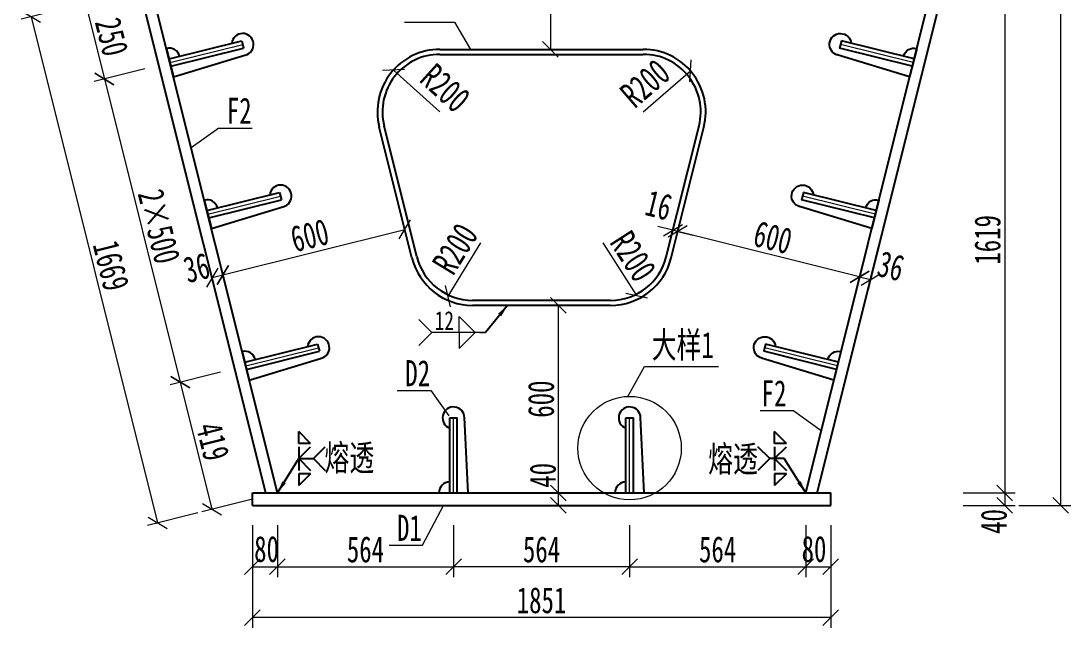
# Model space of a CAD drawing. Header units: millimetres. Extents: x -411717 to -116098, y 0 to 693159.
# Drawn here: x -174467 to -171106, y 310055 to 311997 of the extents above; entities that cross this region are included whole.
import ezdxf
from ezdxf.enums import TextEntityAlignment as Align

# ---------------------------------------------------------------- set-up
doc = ezdxf.new("R2010")
doc.units = ezdxf.units.MM
doc.header["$LTSCALE"] = 2
doc.header["$PDMODE"] = 3
doc.header["$PDSIZE"] = -10
doc.layers.get('Defpoints').update_dxf_attribs({"color": 8, "lineweight": 9})
for name, color, linetype, lineweight in [('标注', 4, 'Continuous', 13), ('横隔板', 6, 'Continuous', 25), ('细实线', 4, 'Continuous', 15), ('钢板粗线', 1, 'Continuous', 25)]:
    doc.layers.add(name, color=color, linetype=linetype, lineweight=lineweight)
doc.layers.add('焊缝', color=7, linetype='Continuous')
doc.styles.add('111', font='仿宋_GB2312.ttf', dxfattribs={"width": 0.7})
doc.styles.add('SMEDI', font='仿宋_GB2312.ttf', dxfattribs={"width": 0.75})
doc.styles.get("Standard").update_dxf_attribs({"font": '仿宋_GB2312.ttf'})
doc.dimstyles.new('200', dxfattribs={"dimscale": 0, "dimtxt": 2.5, "dimasz": 1.5, "dimexe": 1, "dimexo": 1, "dimgap": 0.4, "dimtad": 1, "dimdec": 0, "dimdsep": 46, "dimtxsty": '111', "dimblk": 'OBLIQUE', "dimcen": 0, "dimclrd": 256, "dimclre": 256, "dimclrt": 256, "dimadec": 1, "dimazin": 2, "dimtfac": 1, "dimtdec": 0, "dimtmove": 2, "dimatfit": 3, "dimfxl": 4, "dimfxlon": 1, "dimtolj": 1, "dimlwd": -1, "dimlwe": -1, "dimarcsym": 0})
doc.dimstyles.new('MSteel_1.0_1.0', dxfattribs={"dimtxt": 3, "dimasz": 1.2, "dimexe": 1, "dimexo": 1, "dimgap": 1, "dimtad": 3, "dimtoh": 1, "dimdec": 0, "dimzin": 0, "dimdsep": 46, "dimtxsty": 'Standard', "dimblk": 'ARCHTICK', "dimcen": 0.09, "dimclrd": 3, "dimclre": 3, "dimadec": 0, "dimazin": 0, "dimtfac": 1, "dimtdec": 4, "dimtofl": 0, "dimtmove": 0, "dimatfit": 3, "dimfxl": 1, "dimtolj": 1, "dimtzin": 0, "dimarcsym": 0})

# ---------------------------------------------------------------- blocks, each defined once
blk = doc.blocks.new('_Oblique')
at = {"color": 0, "linetype": 'ByBlock', "lineweight": -2}
blk.add_line((-0.5, -0.5), (0.5, 0.5), dxfattribs=at)
blk = doc.blocks.new('*D1281')
at = {"layer": 'Defpoints', "color": 0, "transparency": 16777216}
for p in [(-172385.7, 311306.3), (-172380.4, 311327.4), (-172370.1, 311302.4)]:
    blk.add_point(p, dxfattribs=at)
at = {"layer": '细实线', "transparency": 16777216}
for p, q in [((-172380.4, 311327.4), (-172428.9, 311339.5)), ((-172380.4, 311327.4), (-172372.3, 311359.7)), ((-172364.9, 311323.5), (-172356.8, 311355.8)), ((-172364.9, 311323.5), (-172380.4, 311327.4)), ((-172364.9, 311323.5), (-172316.4, 311311.4))]:
    blk.add_line(p, q, dxfattribs=at)
at = {"layer": '细实线', "transparency": 16777216, "xscale": 50, "yscale": 50, "zscale": 50}
for p, rotation in [((-172380.4, 311327.4), 345.9637565319724), ((-172364.9, 311323.5), 165.9637565319724)]:
    blk.add_blockref('_Oblique', p, dxfattribs=dict(at, rotation=rotation))
at = {"layer": '细实线', "transparency": 16777216, "insert": (-172425.9, 311407.2), "char_height": 83.33, "attachment_point": 5, "rotation": 345.9638, "style": '111'}
blk.add_mtext('\\A1;16', dxfattribs=at)
blk = doc.blocks.new('*D1282')
at = {"layer": 'Defpoints', "color": 0, "transparency": 16777216}
for p in [(-172930.8, 311087), (-172807.9, 310487), (-172747.2, 310487)]:
    blk.add_point(p, dxfattribs=at)
at = {"layer": '细实线', "transparency": 16777216}
for p, q in [((-172880.6, 311087), (-172713.9, 311087)), ((-172747.2, 311087), (-172747.2, 310487)), ((-172774.6, 310487), (-172713.9, 310487))]:
    blk.add_line(p, q, dxfattribs=at)
at = {"layer": '细实线', "transparency": 16777216, "xscale": 49.99999999999995, "yscale": 49.99999999999995, "zscale": 49.99999999999995}
for p, rotation in [((-172747.2, 311087), 90), ((-172747.2, 310487), 270)]:
    blk.add_blockref('_Oblique', p, dxfattribs=dict(at, rotation=rotation))
at = {"layer": '细实线', "transparency": 16777216, "insert": (-172802.2, 310787), "char_height": 83.33, "attachment_point": 5, "rotation": 90, "style": '111'}
blk.add_mtext('\\A1;600', dxfattribs=at)
blk = doc.blocks.new('*D1308')
at = {"layer": 'Defpoints', "color": 0, "transparency": 16777216}
for p in [(-172800.8, 312306), (-172800.8, 311906), (-172772.3, 311906)]:
    blk.add_point(p, dxfattribs=at)
at = {"layer": '细实线', "transparency": 16777216}
for p, q in [((-172772.3, 312306), (-172738.9, 312306)), ((-172772.3, 312306), (-172772.3, 311906)), ((-172772.3, 311906), (-172738.9, 311906))]:
    blk.add_line(p, q, dxfattribs=at)
at = {"layer": '细实线', "transparency": 16777216, "xscale": 49.99999999999995, "yscale": 49.99999999999995, "zscale": 49.99999999999995}
for p, rotation in [((-172772.3, 312306), 90), ((-172772.3, 311906), 270)]:
    blk.add_blockref('_Oblique', p, dxfattribs=dict(at, rotation=rotation))
at = {"layer": '细实线', "transparency": 16777216, "insert": (-172827.3, 312106), "char_height": 83.33, "attachment_point": 5, "rotation": 90, "style": '111'}
blk.add_mtext('\\A1;400', dxfattribs=at)
blk = doc.blocks.new('*D1285')
at = {"layer": 'Defpoints', "color": 0, "transparency": 16777216}
for p in [(-173238.3, 311330), (-173238.3, 311329.9), (-173820.4, 311184.3)]:
    blk.add_point(p, dxfattribs=at)
at = {"layer": '细实线', "transparency": 16777216}
for p, q in [((-173238.3, 311330), (-173246.4, 311362.4)), ((-173820.4, 311184.5), (-173238.3, 311330)), ((-173820.4, 311184.5), (-173828.5, 311216.8))]:
    blk.add_line(p, q, dxfattribs=at)
at = {"layer": '细实线', "transparency": 16777216, "xscale": 49.99999999999995, "yscale": 49.99999999999995, "zscale": 49.99999999999995}
for p, rotation in [((-173238.3, 311330), 14.03624346793188), ((-173820.4, 311184.5), 194.0362434679319)]:
    blk.add_blockref('_Oblique', p, dxfattribs=dict(at, rotation=rotation))
at = {"layer": '细实线', "transparency": 16777216, "insert": (-173542.7, 311310.6), "char_height": 83.33, "attachment_point": 5, "rotation": 14.0362, "style": '111'}
blk.add_mtext('\\A1;600', dxfattribs=at)
blk = doc.blocks.new('*D1286')
at = {"layer": 'Defpoints', "color": 0, "transparency": 16777216}
for p in [(-172364.9, 311323.5), (-172364.9, 311323.5), (-171782.8, 311178)]:
    blk.add_point(p, dxfattribs=at)
at = {"layer": '细实线', "transparency": 16777216}
for p, q in [((-172364.9, 311323.5), (-172372.9, 311291.2)), ((-171782.8, 311178), (-172364.9, 311323.5)), ((-171782.8, 311178), (-171790.9, 311145.6))]:
    blk.add_line(p, q, dxfattribs=at)
at = {"layer": '细实线', "transparency": 16777216, "xscale": 49.99999999999995, "yscale": 49.99999999999995, "zscale": 49.99999999999995}
for p, rotation in [((-172364.9, 311323.5), 165.9637565320641), ((-171782.8, 311178), 345.9637565320641)]:
    blk.add_blockref('_Oblique', p, dxfattribs=dict(at, rotation=rotation))
at = {"layer": '细实线', "transparency": 16777216, "insert": (-172060.5, 311304.1), "char_height": 83.33, "attachment_point": 5, "rotation": 345.9638, "style": '111'}
blk.add_mtext('\\A1;600', dxfattribs=at)
blk = doc.blocks.new('24-240加劲 有过焊孔')
at = {"layer": 'Defpoints'}
blk.add_line((0, 0), (0, 240), dxfattribs=at)
at = {"layer": '钢板粗线'}
for p, q in [((-12, 0), (-12, 240)), ((-12, 240), (12, 240)), ((12, 0), (12, 240)), ((47, 0), (35, 241.7)), ((-47, 0), (47, 0))]:
    blk.add_line(p, q, dxfattribs=at)
for centre, start, end in [((0, 240), 0, 249.949), ((-12, 0), 90, 180)]:
    blk.add_arc(centre, 35, start, end, dxfattribs=at)
blk = doc.blocks.new('*D1305')
at = {"layer": 'Defpoints', "color": 0, "transparency": 16777216}
for p in [(-173850.6, 311305.2), (-173885.5, 311296.5), (-173820.4, 311184.3)]:
    blk.add_point(p, dxfattribs=at)
at = {"layer": '标注', "transparency": 16777216}
for p, q in [((-173842.5, 311272.9), (-173812.3, 311152)), ((-173877.4, 311264.2), (-173847.2, 311143.3)), ((-173855.3, 311175.6), (-173820.4, 311184.3))]:
    blk.add_line(p, q, dxfattribs=at)
at = {"layer": '标注', "transparency": 16777216, "xscale": 49.99999999999987, "yscale": 49.99999999999987, "zscale": 49.99999999999987}
for p, rotation in [((-173855.3, 311175.6), 194.0362434680276), ((-173820.4, 311184.3), 14.03624346802759)]:
    blk.add_blockref('_Oblique', p, dxfattribs=dict(at, rotation=rotation))
at = {"layer": '标注', "transparency": 16777216, "insert": (-173904.7, 311206.9), "char_height": 83.33, "attachment_point": 5, "rotation": 14.0362, "style": '111'}
blk.add_mtext('\\A1;36', dxfattribs=at)
blk = doc.blocks.new('*D1306')
at = {"layer": 'Defpoints', "color": 0, "transparency": 16777216}
for p in [(-171732.6, 311378.8), (-171697.6, 311370), (-171747.8, 311169.2)]:
    blk.add_point(p, dxfattribs=at)
at = {"layer": '标注', "transparency": 16777216}
for p, q in [((-171750.4, 311307.3), (-171790.9, 311145.6)), ((-171715.5, 311298.6), (-171755.9, 311136.9)), ((-171782.8, 311178), (-171747.8, 311169.2))]:
    blk.add_line(p, q, dxfattribs=at)
at = {"layer": '标注', "transparency": 16777216, "xscale": 49.99999999999987, "yscale": 49.99999999999987, "zscale": 49.99999999999987}
for p, rotation in [((-171782.8, 311178), 165.9637565320848), ((-171747.8, 311169.2), 345.9637565320847)]:
    blk.add_blockref('_Oblique', p, dxfattribs=dict(at, rotation=rotation))
at = {"layer": '标注', "transparency": 16777216, "insert": (-171682.8, 311212.6), "char_height": 83.33, "attachment_point": 5, "rotation": 345.9638, "style": '111'}
blk.add_mtext('\\A1;36', dxfattribs=at)
blk = doc.blocks.new('*D1278')
at = {"layer": 'Defpoints', "color": 0, "transparency": 16777216}
for p in [(-172650, 310487), (-172747.2, 310447), (-172650, 310447)]:
    blk.add_point(p, dxfattribs=at)
at = {"layer": '标注', "transparency": 16777216}
for p, q in [((-172683.3, 310487), (-172780.6, 310487)), ((-172747.2, 310487), (-172747.2, 310447)), ((-172683.3, 310447), (-172780.6, 310447))]:
    blk.add_line(p, q, dxfattribs=at)
at = {"layer": '标注', "transparency": 16777216, "xscale": 49.99999999999987, "yscale": 49.99999999999987, "zscale": 49.99999999999987}
for p, rotation in [((-172747.2, 310487), 90), ((-172747.2, 310447), 270)]:
    blk.add_blockref('_Oblique', p, dxfattribs=dict(at, rotation=rotation))
at = {"layer": '标注', "transparency": 16777216, "insert": (-172796.3, 310543.1), "char_height": 83.33, "attachment_point": 5, "rotation": 90, "style": '111'}
blk.add_mtext('\\A1;40', dxfattribs=at)
blk = doc.blocks.new('*D1309')
at = {"layer": 'Defpoints', "color": 0, "transparency": 16777216}
for p in [(-173726, 310487), (-173646, 310487), (-173646, 310250.7)]:
    blk.add_point(p, dxfattribs=at)
at = {"layer": '标注', "transparency": 16777216}
for p, q in [((-173726, 310384.1), (-173726, 310217.4)), ((-173646, 310384.1), (-173646, 310217.4)), ((-173726, 310250.7), (-173646, 310250.7))]:
    blk.add_line(p, q, dxfattribs=at)
at = {"layer": '标注', "transparency": 16777216, "xscale": 49.99999999999987, "yscale": 49.99999999999987, "zscale": 49.99999999999987, "rotation": 180}
blk.add_blockref('_Oblique', (-173726, 310250.7), dxfattribs=at)
at = {"layer": '标注', "transparency": 16777216, "xscale": 49.99999999999987, "yscale": 49.99999999999987, "zscale": 49.99999999999987}
blk.add_blockref('_Oblique', (-173646, 310250.7), dxfattribs=at)
at = {"layer": '标注', "transparency": 16777216, "insert": (-173680.9, 310306.8), "char_height": 83.33, "attachment_point": 5, "style": '111'}
blk.add_mtext('\\A1;80', dxfattribs=at)
blk = doc.blocks.new('*D1287')
at = {"layer": 'Defpoints', "color": 0, "transparency": 16777216}
for p in [(-173646, 310487), (-173082.5, 310487), (-173082.5, 310250.7)]:
    blk.add_point(p, dxfattribs=at)
at = {"layer": '标注', "transparency": 16777216}
for p, q in [((-173646, 310384.1), (-173646, 310217.4)), ((-173082.5, 310384.1), (-173082.5, 310217.4)), ((-173646, 310250.7), (-173082.5, 310250.7))]:
    blk.add_line(p, q, dxfattribs=at)
at = {"layer": '标注', "transparency": 16777216, "xscale": 49.99999999999987, "yscale": 49.99999999999987, "zscale": 49.99999999999987, "rotation": 180}
blk.add_blockref('_Oblique', (-173646, 310250.7), dxfattribs=at)
at = {"layer": '标注', "transparency": 16777216, "xscale": 49.99999999999987, "yscale": 49.99999999999987, "zscale": 49.99999999999987}
blk.add_blockref('_Oblique', (-173082.5, 310250.7), dxfattribs=at)
at = {"layer": '标注', "transparency": 16777216, "insert": (-173364.3, 310305.7), "char_height": 83.33, "attachment_point": 5, "style": '111'}
blk.add_mtext('\\A1;564', dxfattribs=at)
blk = doc.blocks.new('*D1310')
at = {"layer": 'Defpoints', "color": 0, "transparency": 16777216}
for p in [(-172519, 310487), (-171955.5, 310487), (-171955.5, 310250.7)]:
    blk.add_point(p, dxfattribs=at)
at = {"layer": '标注', "transparency": 16777216}
for p, q in [((-172519, 310384.1), (-172519, 310217.4)), ((-171955.5, 310384.1), (-171955.5, 310217.4)), ((-172519, 310250.7), (-171955.5, 310250.7))]:
    blk.add_line(p, q, dxfattribs=at)
at = {"layer": '标注', "transparency": 16777216, "xscale": 49.99999999999987, "yscale": 49.99999999999987, "zscale": 49.99999999999987, "rotation": 180}
blk.add_blockref('_Oblique', (-172519, 310250.7), dxfattribs=at)
at = {"layer": '标注', "transparency": 16777216, "xscale": 49.99999999999987, "yscale": 49.99999999999987, "zscale": 49.99999999999987}
blk.add_blockref('_Oblique', (-171955.5, 310250.7), dxfattribs=at)
at = {"layer": '标注', "transparency": 16777216, "insert": (-172237.3, 310305.7), "char_height": 83.33, "attachment_point": 5, "style": '111'}
blk.add_mtext('\\A1;564', dxfattribs=at)
blk = doc.blocks.new('*D1311')
at = {"layer": 'Defpoints', "color": 0, "transparency": 16777216}
for p in [(-171955.5, 310487), (-171875.5, 310487), (-171875.5, 310250.7)]:
    blk.add_point(p, dxfattribs=at)
at = {"layer": '标注', "transparency": 16777216}
for p, q in [((-171955.5, 310384.1), (-171955.5, 310217.4)), ((-171875.5, 310384.1), (-171875.5, 310217.4)), ((-171955.5, 310250.7), (-171875.5, 310250.7))]:
    blk.add_line(p, q, dxfattribs=at)
at = {"layer": '标注', "transparency": 16777216, "xscale": 49.99999999999987, "yscale": 49.99999999999987, "zscale": 49.99999999999987, "rotation": 180}
blk.add_blockref('_Oblique', (-171955.5, 310250.7), dxfattribs=at)
at = {"layer": '标注', "transparency": 16777216, "xscale": 49.99999999999987, "yscale": 49.99999999999987, "zscale": 49.99999999999987}
blk.add_blockref('_Oblique', (-171875.5, 310250.7), dxfattribs=at)
at = {"layer": '标注', "transparency": 16777216, "insert": (-171928.9, 310307), "char_height": 83.33, "attachment_point": 5, "style": '111'}
blk.add_mtext('\\A1;80', dxfattribs=at)
blk = doc.blocks.new('*D1291')
at = {"layer": 'Defpoints', "color": 0, "transparency": 16777216}
for p in [(-171716.4, 312106), (-171875.5, 310487), (-171318.3, 310487)]:
    blk.add_point(p, dxfattribs=at)
at = {"layer": '标注', "transparency": 16777216}
for p, q in [((-171451.6, 312106), (-171284.9, 312106)), ((-171318.3, 312106), (-171318.3, 310487)), ((-171451.6, 310487), (-171284.9, 310487))]:
    blk.add_line(p, q, dxfattribs=at)
at = {"layer": '标注', "transparency": 16777216, "xscale": 49.99999999999987, "yscale": 49.99999999999987, "zscale": 49.99999999999987}
for p, rotation in [((-171318.3, 312106), 90), ((-171318.3, 310487), 270)]:
    blk.add_blockref('_Oblique', p, dxfattribs=dict(at, rotation=rotation))
at = {"layer": '标注', "transparency": 16777216, "insert": (-171373.3, 311296.5), "char_height": 83.33, "attachment_point": 5, "rotation": 90, "style": '111'}
blk.add_mtext('\\A1;1619', dxfattribs=at)
blk = doc.blocks.new('*D1314')
at = {"layer": 'Defpoints', "color": 0, "transparency": 16777216}
for p in [(-171902.6, 310487), (-171902.6, 310447), (-171318.3, 310447)]:
    blk.add_point(p, dxfattribs=at)
at = {"layer": '标注', "transparency": 16777216}
for p, q in [((-171451.6, 310487), (-171284.9, 310487)), ((-171318.3, 310487), (-171318.3, 310447)), ((-171451.6, 310447), (-171284.9, 310447))]:
    blk.add_line(p, q, dxfattribs=at)
at = {"layer": '标注', "transparency": 16777216, "xscale": 49.99999999999987, "yscale": 49.99999999999987, "zscale": 49.99999999999987}
for p, rotation in [((-171318.3, 310487), 90), ((-171318.3, 310447), 270)]:
    blk.add_blockref('_Oblique', p, dxfattribs=dict(at, rotation=rotation))
at = {"layer": '标注', "transparency": 16777216, "insert": (-171353, 310395.4), "char_height": 83.33, "attachment_point": 5, "rotation": 90, "style": '111'}
blk.add_mtext('\\A1;40', dxfattribs=at)
blk = doc.blocks.new('*D1295')
at = {"layer": 'Defpoints', "color": 0, "transparency": 16777216}
for p in [(-174050.8, 312106), (-173990.1, 311863.5), (-174199.7, 311811.1)]:
    blk.add_point(p, dxfattribs=at)
at = {"layer": '标注', "transparency": 16777216}
for p, q in [((-174131, 312085.9), (-174292.7, 312045.5)), ((-174260.4, 312053.6), (-174199.7, 311811.1)), ((-174070.4, 311843.4), (-174232.1, 311803))]:
    blk.add_line(p, q, dxfattribs=at)
at = {"layer": '标注', "transparency": 16777216, "xscale": 49.99999999999987, "yscale": 49.99999999999987, "zscale": 49.99999999999987}
for p, rotation in [((-174260.4, 312053.6), 104.0362434679232), ((-174199.7, 311811.1), 284.0362434679232)]:
    blk.add_blockref('_Oblique', p, dxfattribs=dict(at, rotation=rotation))
at = {"layer": '标注', "transparency": 16777216, "insert": (-174176.7, 311945.7), "char_height": 83.33, "attachment_point": 5, "rotation": 284.0362, "style": '111'}
blk.add_mtext('\\A1;250', dxfattribs=at)
blk = doc.blocks.new('*D1296')
at = {"layer": 'Defpoints', "color": 0, "transparency": 16777216}
for p in [(-173990.1, 311863.5), (-173747.6, 310893.3), (-173957.2, 310840.9)]:
    blk.add_point(p, dxfattribs=at)
at = {"layer": '标注', "transparency": 16777216}
for p, q in [((-174070.4, 311843.4), (-174232.1, 311803)), ((-174199.7, 311811.1), (-173957.2, 310840.9)), ((-173827.9, 310873.3), (-173989.5, 310832.8))]:
    blk.add_line(p, q, dxfattribs=at)
at = {"layer": '标注', "transparency": 16777216, "xscale": 49.99999999999987, "yscale": 49.99999999999987, "zscale": 49.99999999999987}
for p, rotation in [((-174199.7, 311811.1), 104.0362434676959), ((-173957.2, 310840.9), 284.036243467696)]:
    blk.add_blockref('_Oblique', p, dxfattribs=dict(at, rotation=rotation))
at = {"layer": '标注', "transparency": 16777216, "insert": (-174025.1, 311339.3), "char_height": 83.33, "attachment_point": 5, "rotation": 284.0362, "style": '111'}
blk.add_mtext('\\A1;2×500', dxfattribs=at)
blk = doc.blocks.new('*D1318')
at = {"layer": 'Defpoints', "color": 0, "transparency": 16777216}
for p in [(-174050.8, 312106), (-173646, 310487), (-174029.6, 310391.1)]:
    blk.add_point(p, dxfattribs=at)
at = {"layer": '标注', "transparency": 16777216}
for p, q in [((-174305, 312042.4), (-174466.7, 312002)), ((-174434.4, 312010.1), (-174029.6, 310391.1)), ((-173900.3, 310423.4), (-174062, 310383))]:
    blk.add_line(p, q, dxfattribs=at)
at = {"layer": '标注', "transparency": 16777216, "xscale": 49.99999999999987, "yscale": 49.99999999999987, "zscale": 49.99999999999987}
for p, rotation in [((-174434.4, 312010.1), 104.0362434679265), ((-174029.6, 310391.1), 284.0362434679265)]:
    blk.add_blockref('_Oblique', p, dxfattribs=dict(at, rotation=rotation))
at = {"layer": '标注', "transparency": 16777216, "insert": (-174178.6, 311213.9), "char_height": 83.33, "attachment_point": 5, "rotation": 284.0362, "style": '111'}
blk.add_mtext('\\A1;1669', dxfattribs=at)
blk = doc.blocks.new('*D1319')
at = {"layer": 'Defpoints', "color": 0, "transparency": 16777216}
for p in [(-173747.6, 310893.3), (-173646, 310487), (-173855.6, 310434.6)]:
    blk.add_point(p, dxfattribs=at)
at = {"layer": '标注', "transparency": 16777216}
for p, q in [((-173827.9, 310873.3), (-173989.5, 310832.8)), ((-173957.2, 310840.9), (-173855.6, 310434.6)), ((-173726.3, 310466.9), (-173888, 310426.5))]:
    blk.add_line(p, q, dxfattribs=at)
at = {"layer": '标注', "transparency": 16777216, "xscale": 49.99999999999987, "yscale": 49.99999999999987, "zscale": 49.99999999999987}
for p, rotation in [((-173957.2, 310840.9), 104.0362434678647), ((-173855.6, 310434.6), 284.0362434678647)]:
    blk.add_blockref('_Oblique', p, dxfattribs=dict(at, rotation=rotation))
at = {"layer": '标注', "transparency": 16777216, "insert": (-173853.1, 310651.1), "char_height": 83.33, "attachment_point": 5, "rotation": 284.0362, "style": '111'}
blk.add_mtext('\\A1;419', dxfattribs=at)
blk = doc.blocks.new('*D1320')
at = {"layer": 'Defpoints', "color": 0, "transparency": 16777216}
for p in [(-173726, 310447), (-171875.5, 310447), (-173726, 310088.1)]:
    blk.add_point(p, dxfattribs=at)
at = {"layer": '标注', "transparency": 16777216}
for p, q in [((-173726, 310221.5), (-173726, 310054.8)), ((-171875.5, 310221.5), (-171875.5, 310054.8)), ((-171875.5, 310088.1), (-173726, 310088.1))]:
    blk.add_line(p, q, dxfattribs=at)
at = {"layer": '标注', "transparency": 16777216, "xscale": 49.99999999999987, "yscale": 49.99999999999987, "zscale": 49.99999999999987, "rotation": 180}
blk.add_blockref('_Oblique', (-173726, 310088.1), dxfattribs=at)
at = {"layer": '标注', "transparency": 16777216, "xscale": 49.99999999999987, "yscale": 49.99999999999987, "zscale": 49.99999999999987}
blk.add_blockref('_Oblique', (-171875.5, 310088.1), dxfattribs=at)
at = {"layer": '标注', "transparency": 16777216, "insert": (-172800.8, 310143.1), "char_height": 83.33, "attachment_point": 5, "style": '111'}
blk.add_mtext('\\A1;1851', dxfattribs=at)
blk = doc.blocks.new('*D1323')
at = {"layer": 'Defpoints', "color": 0, "transparency": 16777216}
for p in [(-173274.8, 311839.8), (-173126.1, 311706)]:
    blk.add_point(p, dxfattribs=at)
at = {"layer": '标注', "transparency": 16777216}
blk.add_line((-173126.1, 311706), (-173274.8, 311839.8), dxfattribs=at)
at = {"layer": '标注', "transparency": 16777216, "xscale": 49.99999999999994, "yscale": 49.99999999999994, "zscale": 49.99999999999994, "rotation": 138.0092345826848}
blk.add_blockref('_Oblique', (-173274.8, 311839.8), dxfattribs=at)
at = {"layer": '标注', "transparency": 16777216, "insert": (-173108.9, 311782.1), "char_height": 83.33, "attachment_point": 5, "rotation": 318.0092, "style": '111'}
blk.add_mtext('\\A1;R200', dxfattribs=at)
blk = doc.blocks.new('*D1324')
at = {"layer": 'Defpoints', "color": 0, "transparency": 16777216}
for p in [(-172324.1, 311836.9), (-172475.4, 311706)]:
    blk.add_point(p, dxfattribs=at)
at = {"layer": '标注', "transparency": 16777216}
blk.add_line((-172475.4, 311706), (-172324.1, 311836.9), dxfattribs=at)
at = {"layer": '标注', "transparency": 16777216, "xscale": 49.99999999999994, "yscale": 49.99999999999994, "zscale": 49.99999999999994, "rotation": 40.8682197797668}
blk.add_blockref('_Oblique', (-172324.1, 311836.9), dxfattribs=at)
at = {"layer": '标注', "transparency": 16777216, "insert": (-172469.3, 311797), "char_height": 83.33, "attachment_point": 5, "rotation": 40.8682, "style": '111'}
blk.add_mtext('\\A1;R200', dxfattribs=at)
blk = doc.blocks.new('*D1300')
at = {"layer": 'Defpoints', "color": 0, "transparency": 16777216}
for p in [(-172996.4, 311287), (-173101.1, 311116.6)]:
    blk.add_point(p, dxfattribs=at)
at = {"layer": '标注', "transparency": 16777216}
blk.add_line((-172996.4, 311287), (-173101.1, 311116.6), dxfattribs=at)
at = {"layer": '标注', "transparency": 16777216, "xscale": 49.99999999999994, "yscale": 49.99999999999994, "zscale": 49.99999999999994, "rotation": 238.432577458988}
blk.add_blockref('_Oblique', (-173101.1, 311116.6), dxfattribs=at)
at = {"layer": '标注', "transparency": 16777216, "insert": (-173077.1, 311267.8), "char_height": 83.33, "attachment_point": 5, "rotation": 58.4326, "style": '111'}
blk.add_mtext('\\A1;R200', dxfattribs=at)
blk = doc.blocks.new('*D1301')
at = {"layer": 'Defpoints', "color": 0, "transparency": 16777216}
for p in [(-172605.1, 311287), (-172496.7, 311118.9)]:
    blk.add_point(p, dxfattribs=at)
at = {"layer": '标注', "transparency": 16777216}
blk.add_line((-172605.1, 311287), (-172496.7, 311118.9), dxfattribs=at)
at = {"layer": '标注', "transparency": 16777216, "xscale": 49.99999999999994, "yscale": 49.99999999999994, "zscale": 49.99999999999994, "rotation": 302.8173830655875}
blk.add_blockref('_Oblique', (-172496.7, 311118.9), dxfattribs=at)
at = {"layer": '标注', "transparency": 16777216, "insert": (-172507.7, 311243.8), "char_height": 83.33, "attachment_point": 5, "rotation": 302.8174, "style": '111'}
blk.add_mtext('\\A1;R200', dxfattribs=at)
blk = doc.blocks.new('*D1302')
at = {"layer": 'Defpoints', "color": 0, "transparency": 16777216}
for p in [(-171318.3, 313765), (-171318.3, 310447), (-171139.7, 310447)]:
    blk.add_point(p, dxfattribs=at)
at = {"layer": '标注', "transparency": 16777216}
for p, q in [((-171273.1, 313765), (-171106.4, 313765)), ((-171139.7, 313765), (-171139.7, 310447)), ((-171273.1, 310447), (-171106.4, 310447))]:
    blk.add_line(p, q, dxfattribs=at)
at = {"layer": '标注', "transparency": 16777216, "xscale": 49.99999999999995, "yscale": 49.99999999999995, "zscale": 49.99999999999995}
for p, rotation in [((-171139.7, 313765), 90), ((-171139.7, 310447), 270)]:
    blk.add_blockref('_Oblique', p, dxfattribs=dict(at, rotation=rotation))
at = {"layer": '标注', "transparency": 16777216, "insert": (-171194.7, 312106), "char_height": 83.33, "attachment_point": 5, "rotation": 90, "style": '111'}
blk.add_mtext('\\A1;3318', dxfattribs=at)
blk = doc.blocks.new('_ArchTick')
at = {"color": 0, "linetype": 'ByBlock', "const_width": 0.15}
blk.add_lwpolyline([(-0.5, -0.5), (0.5, 0.5)], dxfattribs=at)
blk = doc.blocks.new('*D1273')
at = {"layer": 'Defpoints', "color": 0, "transparency": 16777216}
for p in [(-173082.5, 310487), (-172519, 310487), (-173082.5, 310250.7)]:
    blk.add_point(p, dxfattribs=at)
at = {"layer": '标注', "transparency": 16777216}
for p, q in [((-173082.5, 310384.1), (-173082.5, 310217.4)), ((-172519, 310384.1), (-172519, 310217.4)), ((-172519, 310250.7), (-173082.5, 310250.7))]:
    blk.add_line(p, q, dxfattribs=at)
at = {"layer": '标注', "transparency": 16777216, "xscale": 49.99999999999987, "yscale": 49.99999999999987, "zscale": 49.99999999999987, "rotation": 180}
blk.add_blockref('_Oblique', (-173082.5, 310250.7), dxfattribs=at)
at = {"layer": '标注', "transparency": 16777216, "xscale": 49.99999999999987, "yscale": 49.99999999999987, "zscale": 49.99999999999987}
blk.add_blockref('_Oblique', (-172519, 310250.7), dxfattribs=at)
at = {"layer": '标注', "transparency": 16777216, "insert": (-172800.8, 310305.7), "char_height": 83.33, "attachment_point": 5, "style": '111'}
blk.add_mtext('\\A1;564', dxfattribs=at)

msp = doc.modelspace()

# ---------------------------------------------------------------- linework, layer by layer
at = {"layer": '标注'}
for p, q in [((-172524.4, 310795.6), (-172470.9, 310891.6)), ((-172470.9, 310891.6), (-172234.7, 310891.6))]:
    msp.add_line(p, q, dxfattribs=at)
msp.add_circle((-172519, 310630.2), 165.5, dxfattribs=at)
at = {"layer": '横隔板', "color": 2, "ltscale": 550}
for p, q in [((-173683.1, 310487), (-174087.9, 312106)), ((-173646, 310487), (-174050.8, 312106)), ((-171955.5, 310487), (-171550.8, 312106)), ((-171918.4, 310487), (-171513.7, 312106)), ((-173726, 310487), (-171875.5, 310487)), ((-173726, 310447), (-173726, 310487)), ((-171875.5, 310447), (-171875.5, 310487)), ((-173726, 310447), (-171875.5, 310447))]:
    msp.add_line(p, q, dxfattribs=at)
at = {"layer": '焊缝', "color": 4}
for p, q in [((-173539.8, 310645.2), (-173577.6, 310683)), ((-173577.6, 310645.2), (-173577.6, 310683)), ((-172017, 310645.2), (-172054.8, 310683)), ((-172054.8, 310645.2), (-172054.8, 310683)), ((-173539.8, 310645.2), (-173577.6, 310645.2)), ((-173577.6, 310596.6), (-173539.8, 310634.4)), ((-173577.6, 310634.4), (-173577.6, 310558.8)), ((-173530.8, 310596.6), (-173493, 310634.4)), ((-172070.7, 310596.6), (-172108.5, 310634.4)), ((-172017, 310645.2), (-172054.8, 310645.2)), ((-172054.8, 310634.4), (-172054.8, 310558.8)), ((-172054.8, 310596.6), (-172017, 310634.4)), ((-173577.6, 310596.6), (-173530.8, 310596.6)), ((-173577.6, 310596.6), (-173539.8, 310558.8)), ((-173530.8, 310596.6), (-173493, 310558.8)), ((-172070.7, 310596.6), (-172108.5, 310558.8)), ((-172023.9, 310596.6), (-172070.7, 310596.6)), ((-172054.8, 310596.6), (-172017, 310558.8)), ((-173539.8, 310548), (-173577.6, 310548)), ((-173577.6, 310548), (-173577.6, 310510.2)), ((-173539.8, 310548), (-173577.6, 310510.2)), ((-172017, 310548), (-172054.8, 310548)), ((-172054.8, 310548), (-172054.8, 310510.2)), ((-172017, 310548), (-172054.8, 310510.2))]:
    msp.add_line(p, q, dxfattribs=at)
at = {"layer": '细实线'}
for p, q in [((-173239, 311992.7), (-173079.9, 311992.7)), ((-173079.9, 311992.7), (-173028, 311906)), ((-173833.7, 311653.9), (-173921.9, 311590.4)), ((-173833.7, 311653.9), (-173726.4, 311653.9)), ((-173152, 311000.4), (-173193.7, 311042.1)), ((-173064.1, 311000.4), (-173064.1, 311051.8)), ((-173012.8, 311000.4), (-173064.1, 311051.8)), ((-173152, 311000.4), (-173193.7, 310958.8)), ((-172980.1, 311000.4), (-173152, 311000.4)), ((-173064.1, 311000.4), (-173064.1, 310949.1)), ((-173012.8, 311000.4), (-173064.1, 310949.1)), ((-172998.5, 311000.4), (-172980.1, 311000.4)), ((-173262.6, 310814.2), (-173155.3, 310814.2)), ((-173155.3, 310814.2), (-173097.4, 310733)), ((-171993.8, 310750), (-172101.1, 310750)), ((-171993.8, 310750), (-171905.6, 310686.5)), ((-173181.6, 310319.4), (-173114.6, 310447)), ((-173288.9, 310319.4), (-173181.6, 310319.4))]:
    msp.add_line(p, q, dxfattribs=at)
at = {"layer": '钢板粗线'}
for p, q in [((-173126.1, 311906), (-172475.4, 311906)), ((-173126.1, 311890), (-172475.4, 311890)), ((-173215.4, 311238.5), (-173320.2, 311657.5)), ((-173199.9, 311242.4), (-173304.6, 311661.4)), ((-172401.6, 311242.4), (-172296.9, 311661.4)), ((-172386.1, 311238.5), (-172281.4, 311657.5)), ((-172580.1, 311103), (-173021.4, 311103)), ((-172580.1, 311087), (-173021.4, 311087))]:
    msp.add_line(p, q, dxfattribs=at)
for centre, radius, start, end in [((-173126.1, 311706), 200, 90, 194.0362), ((-172475.4, 311706), 200, 345.9638, 90), ((-173126.1, 311706), 184, 90, 194.0362), ((-172475.4, 311706), 184, 345.9638, 90), ((-173021.4, 311287), 200, 194.0362, 270), ((-173021.4, 311287), 184, 194.0362, 270), ((-172580.1, 311287), 184, 270, 345.9638), ((-172580.1, 311287), 200, 270, 345.9638)]:
    msp.add_arc(centre, radius, start, end, dxfattribs=at)

# ---------------------------------------------------------------- block references
at = {"layer": '标注', "rotation": 284.0362434679557}
for p in [(-173990.1, 311863.5), (-173868.9, 311378.4), (-173747.6, 310893.3)]:
    msp.add_blockref('24-240加劲 有过焊孔', p, dxfattribs=at)
at = {"layer": '标注', "xscale": -1, "rotation": 75.96375653204433}
for p in [(-171611.4, 311863.5), (-171732.7, 311378.4), (-171853.9, 310893.3)]:
    msp.add_blockref('24-240加劲 有过焊孔', p, dxfattribs=at)
at = {"layer": '标注'}
for p in [(-173082.5, 310487), (-172519, 310487)]:
    msp.add_blockref('24-240加劲 有过焊孔', p, dxfattribs=at)

# ---------------------------------------------------------------- texts
at = {"layer": '细实线', "width": 0.7}
for s, p in [('F2', (-173808.1, 311668)), ('大样1', (-172448.3, 310918.8)), ('D2', (-173236.9, 310828.3)), ('F2', (-172096.4, 310764.1)), ('熔透', (-173495.6, 310557.9)), ('熔透', (-172267.6, 310554.1)), ('D1', (-173263.3, 310333.5))]:
    msp.add_text(s, height=83.33, dxfattribs=at).set_placement(p)
at = {"layer": '细实线', "style": 'SMEDI', "width": 0.75}
msp.add_text('12', height=60, dxfattribs=at).set_placement((-173142.5, 311038.4), align=Align.MIDDLE_LEFT)

# ---------------------------------------------------------------- dimensions: what is measured, and where the dimension line sits
at = {"layer": '标注'}
for base, p1, p2, angle, override, picture, middle in [((-171139.7, 310447), (-171318.3, 313765), (-171318.3, 310447), 90, {"dimscale": 33.333333, "dimadec": 3, "dimarcsym": 1}, '*D1302', (-171194.7, 312106)), ((-171318.3, 310487), (-171716.4, 312106), (-171875.5, 310487), 90, {"dimscale": 33.333333, "dimarcsym": 1}, '*D1291', (-171373.3, 311296.5)), ((-173082.5140616, 310250.723674), (-172519.0140616, 310487.0048466), (-173082.5140616, 310487.0048466), 180, {"dimscale": 33.333333, "dimarcsym": 1}, '*D1273', (-172800.7640616, 310305.723674))]:
    dim = msp.add_linear_dim(base=base, p1=p1, p2=p2, angle=angle, dimstyle='200', override=override, dxfattribs=at)
    dim.commit()
    dim.dimension.update_dxf_attribs({"geometry": picture, "text_midpoint": middle})
for p1, p2, distance, picture, middle in [((-174050.8, 312106), (-173646, 310487), -395.4, '*D1318', (-174178.6, 311213.9)), ((-174050.8, 312106), (-173990.1, 311863.5), -216.1, '*D1295', (-174176.7, 311945.7)), ((-173747.6, 310893.3), (-173646, 310487), -216.1, '*D1319', (-173853.1, 310651.1))]:
    dim = msp.add_aligned_dim(p1=p1, p2=p2, distance=distance, dimstyle='200', override={"dimscale": 33.333333, "dimadec": 3, "dimarcsym": 1}, dxfattribs=at)
    dim.commit()
    dim.dimension.update_dxf_attribs({"geometry": picture, "text_midpoint": middle})
for center, mpoint, picture, middle in [((-173126.1, 311706), (-173274.8, 311839.8), '*D1323', (-173108.9, 311782.1)), ((-172475.4, 311706), (-172324.1, 311836.9), '*D1324', (-172469.3, 311797)), ((-172996.4, 311287), (-173101.1, 311116.6), '*D1300', (-173077.1, 311267.8)), ((-172605.1, 311287), (-172496.7, 311118.9), '*D1301', (-172507.7, 311243.8))]:
    dim = msp.add_radius_dim(center=center, mpoint=mpoint, dimstyle='200', override={"dimscale": 33.333333, "dimadec": 3, "dimarcsym": 1}, dxfattribs=at)
    dim.commit()
    dim.dimension.update_dxf_attribs({"geometry": picture, "text_midpoint": middle, "dimtype": 164})
dim = msp.add_aligned_dim(p1=(-173990.1, 311863.5), p2=(-173747.6, 310893.3), distance=-216.1, text='2×500', dimstyle='200', override={"dimscale": 33.333333, "dimadec": 3, "dimarcsym": 1}, dxfattribs=at)
dim.commit()
dim.dimension.update_dxf_attribs({"geometry": '*D1296', "text_midpoint": (-174025.1, 311339.3)})
for base, p1, p2, angle, picture, middle, dimtype in [((-171747.8, 311169.2), (-171732.6, 311378.8), (-171697.6, 311370), 345.9638, '*D1306', (-171682.8, 311212.6), 161), ((-173820.4, 311184.3), (-173885.5, 311296.5), (-173850.6, 311305.2), 14.0362, '*D1305', (-173904.7, 311206.9), 161), ((-172747.2, 310447), (-172650, 310487), (-172650, 310447), 270, '*D1278', (-172796.3, 310543.1), 161), ((-171318.3, 310447), (-171902.6, 310487), (-171902.6, 310447), 90, '*D1314', (-171353, 310395.4), 160)]:
    dim = msp.add_linear_dim(base=base, p1=p1, p2=p2, angle=angle, dimstyle='200', override={"dimscale": 33.333333, "dimarcsym": 1}, dxfattribs=at)
    dim.commit()
    dim.dimension.update_dxf_attribs({"geometry": picture, "text_midpoint": middle, "dimtype": dimtype})
for base, p1, p2, picture, middle in [((-173646, 310250.7), (-173726, 310487), (-173646, 310487), '*D1309', (-173680.9, 310306.8)), ((-171875.5, 310250.7), (-171955.5, 310487), (-171875.5, 310487), '*D1311', (-171928.9, 310307))]:
    dim = msp.add_linear_dim(base=base, p1=p1, p2=p2, dimstyle='200', override={"dimscale": 33.333333, "dimarcsym": 1}, dxfattribs=at)
    dim.commit()
    dim.dimension.update_dxf_attribs({"geometry": picture, "text_midpoint": middle, "dimtype": 160})
for base, p1, p2, override, picture, middle in [((-173082.5140616, 310250.723674), (-173646.0140616, 310487.0048466), (-173082.5140616, 310487.0048466), {"dimscale": 33.333333, "dimarcsym": 1}, '*D1287', (-173364.2640616, 310305.723674)), ((-171955.5140616, 310250.723674), (-172519.0140616, 310487.0048466), (-171955.5140616, 310487.0048466), {"dimscale": 33.333333, "dimarcsym": 1}, '*D1310', (-172237.2640616, 310305.723674)), ((-173726.0140616, 310088.1321561), (-171875.5140616, 310447.0048466), (-173726.0140616, 310447.0048466), {"dimscale": 33.333333, "dimadec": 3, "dimarcsym": 1}, '*D1320', (-172800.7640616, 310143.1321561))]:
    dim = msp.add_linear_dim(base=base, p1=p1, p2=p2, dimstyle='200', override=override, dxfattribs=at)
    dim.commit()
    dim.dimension.update_dxf_attribs({"geometry": picture, "text_midpoint": middle})
at = {"layer": '细实线'}
for base, p1, p2, picture, middle in [((-172772.3, 311906), (-172800.8, 312306), (-172800.8, 311906), '*D1308', (-172827.3, 312106)), ((-172747.2, 310487), (-172930.8, 311087), (-172807.9, 310487), '*D1282', (-172802.2, 310787))]:
    dim = msp.add_linear_dim(base=base, p1=p1, p2=p2, angle=90, dimstyle='200', override={"dimscale": 33.333333, "dimarcsym": 1}, dxfattribs=at)
    dim.commit()
    dim.dimension.update_dxf_attribs({"geometry": picture, "text_midpoint": middle})
dim = msp.add_linear_dim(base=(-172380.4, 311327.4), p1=(-172370.1, 311302.4), p2=(-172385.7, 311306.3), angle=165.9638, dimstyle='200', override={"dimscale": 33.333333, "dimfxl": 1.5, "dimarcsym": 1}, dxfattribs=at)
dim.commit()
dim.dimension.update_dxf_attribs({"geometry": '*D1281', "text_midpoint": (-172425.9, 311407.2), "dimtype": 161})
for p1, p2, distance, picture, middle in [((-173820.4, 311184.3), (-173238.3, 311329.9), 0.2, '*D1285', (-173542.7, 311310.6)), ((-171782.8, 311178), (-172364.9, 311323.5), 0, '*D1286', (-172060.5, 311304.1))]:
    dim = msp.add_aligned_dim(p1=p1, p2=p2, distance=distance, dimstyle='200', override={"dimscale": 33.333333, "dimarcsym": 1}, dxfattribs=at)
    dim.commit()
    dim.dimension.update_dxf_attribs({"geometry": picture, "text_midpoint": middle})

# ---------------------------------------------------------------- leaders
for points in [[(-172909.6, 311087), (-172980.1, 311000.4)], [(-173646, 310487), (-173577.6, 310596.6)], [(-171955.5, 310487), (-172023.9, 310596.6)]]:
    msp.add_leader(points, dimstyle='MSteel_1.0_1.0', override={"dimscale": 33.333333, "dimclrd": 256}, dxfattribs=at)

doc.saveas('drawing.dxf')
